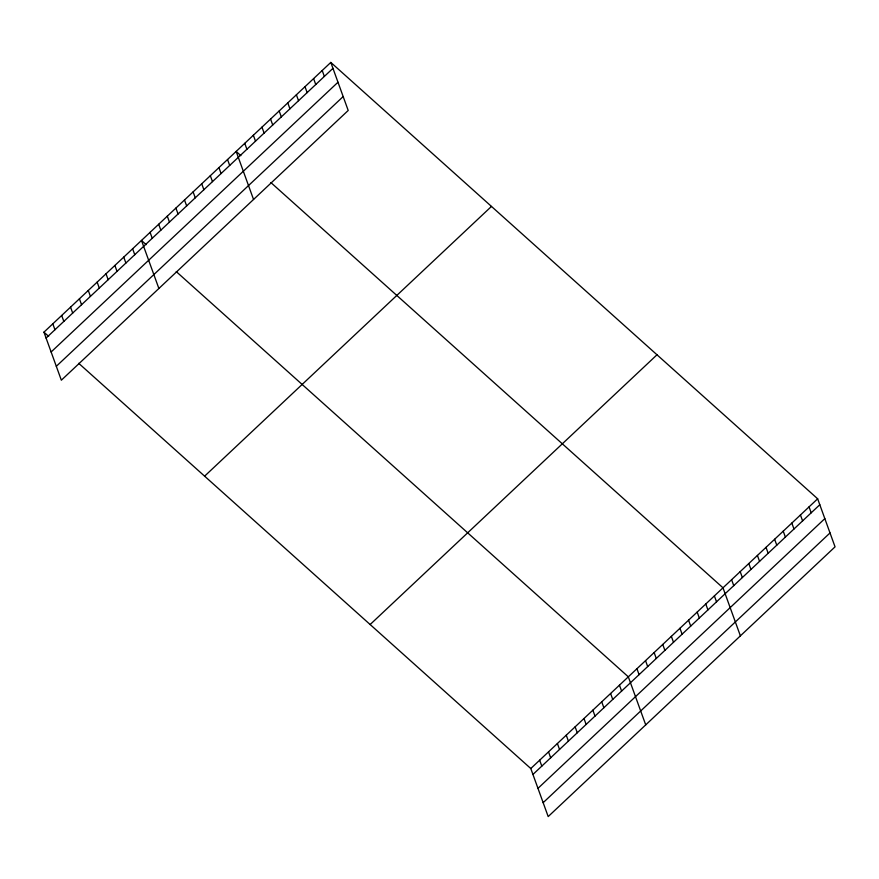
<?xml version="1.0" encoding="UTF-8"?>
<svg xmlns="http://www.w3.org/2000/svg" width="879" height="879" viewBox="0 0 879 879"><rect width="100%" height="100%" fill="white"/><g stroke="black" fill="none" stroke-linecap="round" stroke-linejoin="round"><path stroke-width="1.32" d="M330.812 62.42L348.205 110.468L61.343 380.2L43.95 332.152L330.812 62.42L817.657 498.8L835.05 546.848L548.188 816.58L530.795 768.532L78.714 363.313M46.093 338.074L332.954 68.342M51.125 351.985L337.986 82.241M56.311 366.301L343.173 96.558M204.609 476.165L491.471 206.422M370.136 624.529L656.998 354.786M530.795 768.532L817.657 498.8M532.938 774.454L819.799 504.722M537.97 788.364L824.832 518.621M543.156 802.681L830.018 532.938M240.846 155.638L236.154 151.43L253.548 199.478M270.908 182.59L722.988 587.809L740.382 635.858M146.178 244.659L141.486 240.45L158.879 288.488M176.25 271.6L628.32 676.83L645.713 724.867M43.95 332.152L48.653 336.371M809.054 506.886L811.196 512.809M800.45 514.984L802.593 520.895M791.836 523.071L793.979 528.993M783.233 531.169L785.376 537.08M774.63 539.256L776.772 545.178M766.027 547.353L768.169 553.265M757.412 555.44L759.555 561.362M748.809 563.538L750.952 569.449M740.206 571.625L742.348 577.547M731.603 579.722L733.745 585.634M714.385 595.907L716.528 601.818M705.782 603.994L707.925 609.916M697.179 612.092L699.321 618.003M688.565 620.178L690.707 626.101M679.961 628.276L682.104 634.188M671.358 636.363L673.501 642.285M662.744 644.461L664.898 650.372M654.141 652.548L656.283 658.47M645.538 660.645L647.68 666.557M636.934 668.732L639.077 674.654M619.453 685.159L621.607 691.081M610.597 693.498L612.74 699.42M601.73 701.838L603.873 707.76M592.864 710.177L595.006 716.099M583.997 718.517L586.139 724.428M575.13 726.845L577.272 732.767M566.263 735.185L568.405 741.107M322.208 70.507L324.351 76.429M557.396 743.524L559.538 749.446M313.605 78.605L315.748 84.527M548.529 751.864L550.672 757.786M305.002 86.691L307.145 92.614M539.662 760.203L541.805 766.125M296.388 94.789L298.53 100.7M287.785 102.876L289.927 108.798M279.181 110.974L281.324 116.885M270.578 119.061L272.721 124.983M261.964 127.158L264.107 133.07M253.361 135.245L255.503 141.167M244.758 143.343L246.9 149.254M227.54 159.528L229.683 165.439M218.937 167.614L221.079 173.537M210.334 175.712L212.476 181.623M201.73 183.799L203.873 189.721M193.116 191.897L195.259 197.808M184.513 199.983L186.656 205.906M175.91 208.081L178.052 213.993M167.307 216.168L169.449 222.09M158.692 224.266L160.835 230.177M150.089 232.353L152.232 238.275M132.619 248.779L134.762 254.701M123.752 257.118L125.895 263.041M114.885 265.458L117.028 271.38M106.018 273.798L108.161 279.72M97.151 282.137L99.294 288.048M88.285 290.466L90.427 296.388M79.418 298.805L81.56 304.727M70.551 307.145L72.693 313.067M61.684 315.484L63.826 321.406M52.817 323.824L54.959 329.746"/></g></svg>
